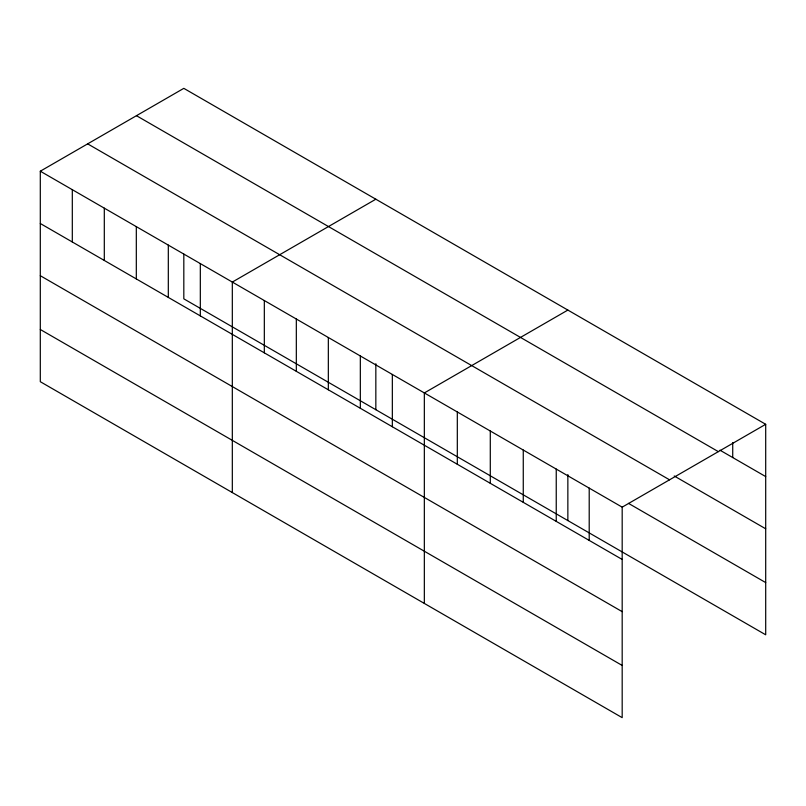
<?xml version="1.0" encoding="UTF-8"?>
<svg xmlns="http://www.w3.org/2000/svg" width="806" height="806" viewBox="0 0 806 806"><rect width="100%" height="100%" fill="white"/><g stroke="black" fill="none" stroke-linecap="round" stroke-linejoin="round"><path stroke-width="1.21" d="M40.3 171.204L622.182 507.155L622.182 717.652L40.3 381.701L40.3 171.204L183.818 88.348L765.7 424.299L765.7 634.796L183.818 298.845L183.818 254.091M375.838 199.213L232.319 282.07L232.319 492.567M567.857 310.078L424.339 392.935L424.339 603.432M622.182 507.155L765.7 424.299M719.96 450.181L765.7 476.588M136.456 115.691L718.337 451.642M674.229 475.983L765.7 528.796M87.663 143.861L669.544 479.812M628.489 503.367L765.7 582.587M40.3 223.504L622.182 559.445M40.3 275.702L622.182 611.653M40.3 329.493L622.182 665.444M732.725 442.615L732.725 457.556M589.206 488.114L589.206 540.413M567.857 474.583L567.857 520.575M556.241 469.082L556.241 521.371M523.265 450.04L523.265 502.34M490.29 431.009L490.29 483.298M457.314 411.967L457.314 464.266M392.341 374.458L392.341 426.747M375.838 363.718L375.838 409.71M360.332 355.98L360.332 408.269M328.334 337.502L328.334 389.792M296.326 319.025L296.326 371.314M264.328 300.547L264.328 352.837M200.321 263.592L200.321 315.881M168.313 245.115L168.313 297.404M136.315 226.637L136.315 278.926M104.306 208.16L104.306 260.449M72.308 189.682L72.308 241.971"/></g></svg>
